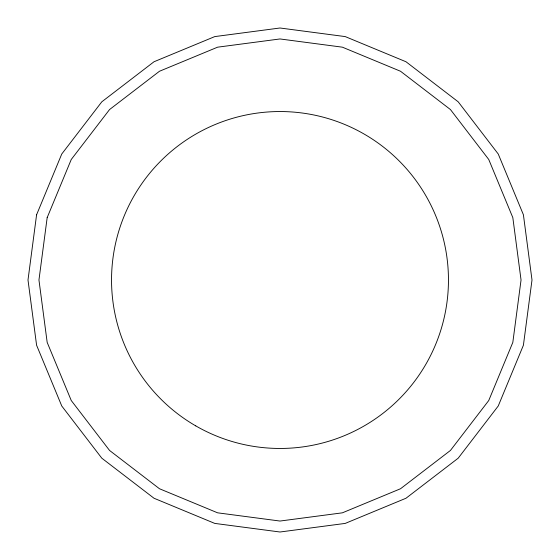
<?xml version="1.0" encoding="UTF-8"?>
<svg xmlns="http://www.w3.org/2000/svg" width="560" height="560" viewBox="0 0 560 560"><rect width="100%" height="100%" fill="white"/><g stroke="black" fill="none" stroke-linecap="round" stroke-linejoin="round"><path stroke-width="0.84" d="M36.589 214.781L28 280L36.589 345.219L61.761 406L101.808 458.192L154 498.239L214.781 523.411L280 532L345.219 523.411L406 498.239L458.192 458.192L498.239 406L523.411 345.219L532 280L523.411 214.781L498.239 154L458.192 101.808L406 61.761L345.219 36.589L280 28L214.781 36.589L154 61.761L101.808 101.808L61.761 154L36.589 214.781M47.173 217.616L38.955 280L47.173 342.384L71.253 400.519L109.557 450.443L159.481 488.747L217.616 512.827L280 521.045L342.384 512.827L400.519 488.747L450.443 450.443L488.747 400.519L512.827 342.384L521.045 280L512.827 217.616L488.747 159.481L450.443 109.557L400.519 71.253L342.384 47.173L280 38.955L217.616 47.173L159.481 71.253L109.557 109.557L71.253 159.481L47.173 217.616M195.769 425.887A168.455 168.455 0 0 0 448.455 280A168.455 168.455 0 0 0 195.769 134.113A168.455 168.455 0 0 0 195.769 425.887"/></g></svg>
